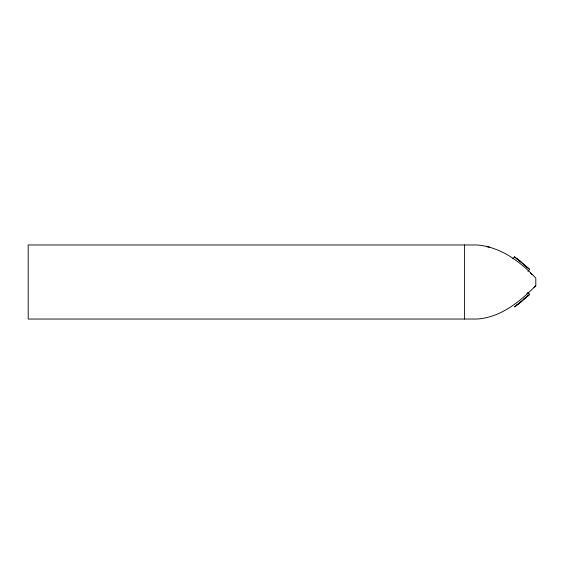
<?xml version="1.0" encoding="UTF-8"?>
<svg xmlns="http://www.w3.org/2000/svg" width="564" height="564" viewBox="0 0 564 564"><rect width="100%" height="100%" fill="white"/><g stroke="black" fill="none" stroke-linecap="round" stroke-linejoin="round"><path stroke-width="0.85" d="M512.824 258.777L514.495 256.832L519.867 260.822L529.652 269.388L527.967 271.34M529.652 294.401L519.867 302.967L514.495 306.957L529.645 294.394L527.967 292.448M535.8 285.701C519.62 301.846 500.867 317.405 477.045 319.034L28.2 319.034L28.2 244.966L477.045 244.966C500.543 246.919 520.177 261.407 535.8 278.123L535.8 285.701L534.009 287.238M526.839 293.851L528.546 292.314M527.523 296.206L527.819 295.924L523.427 299.223M516.673 305.103L516.363 305.385L520.953 301.944M487 246.715L489.489 247.124M529.645 269.395L514.488 256.846M523.427 264.565L527.819 267.865L527.523 267.583M520.953 261.844L516.37 258.404L516.673 258.686M464.595 244.966L464.595 319.034M532.219 274.682L530.386 272.849L532.219 274.682"/></g></svg>
